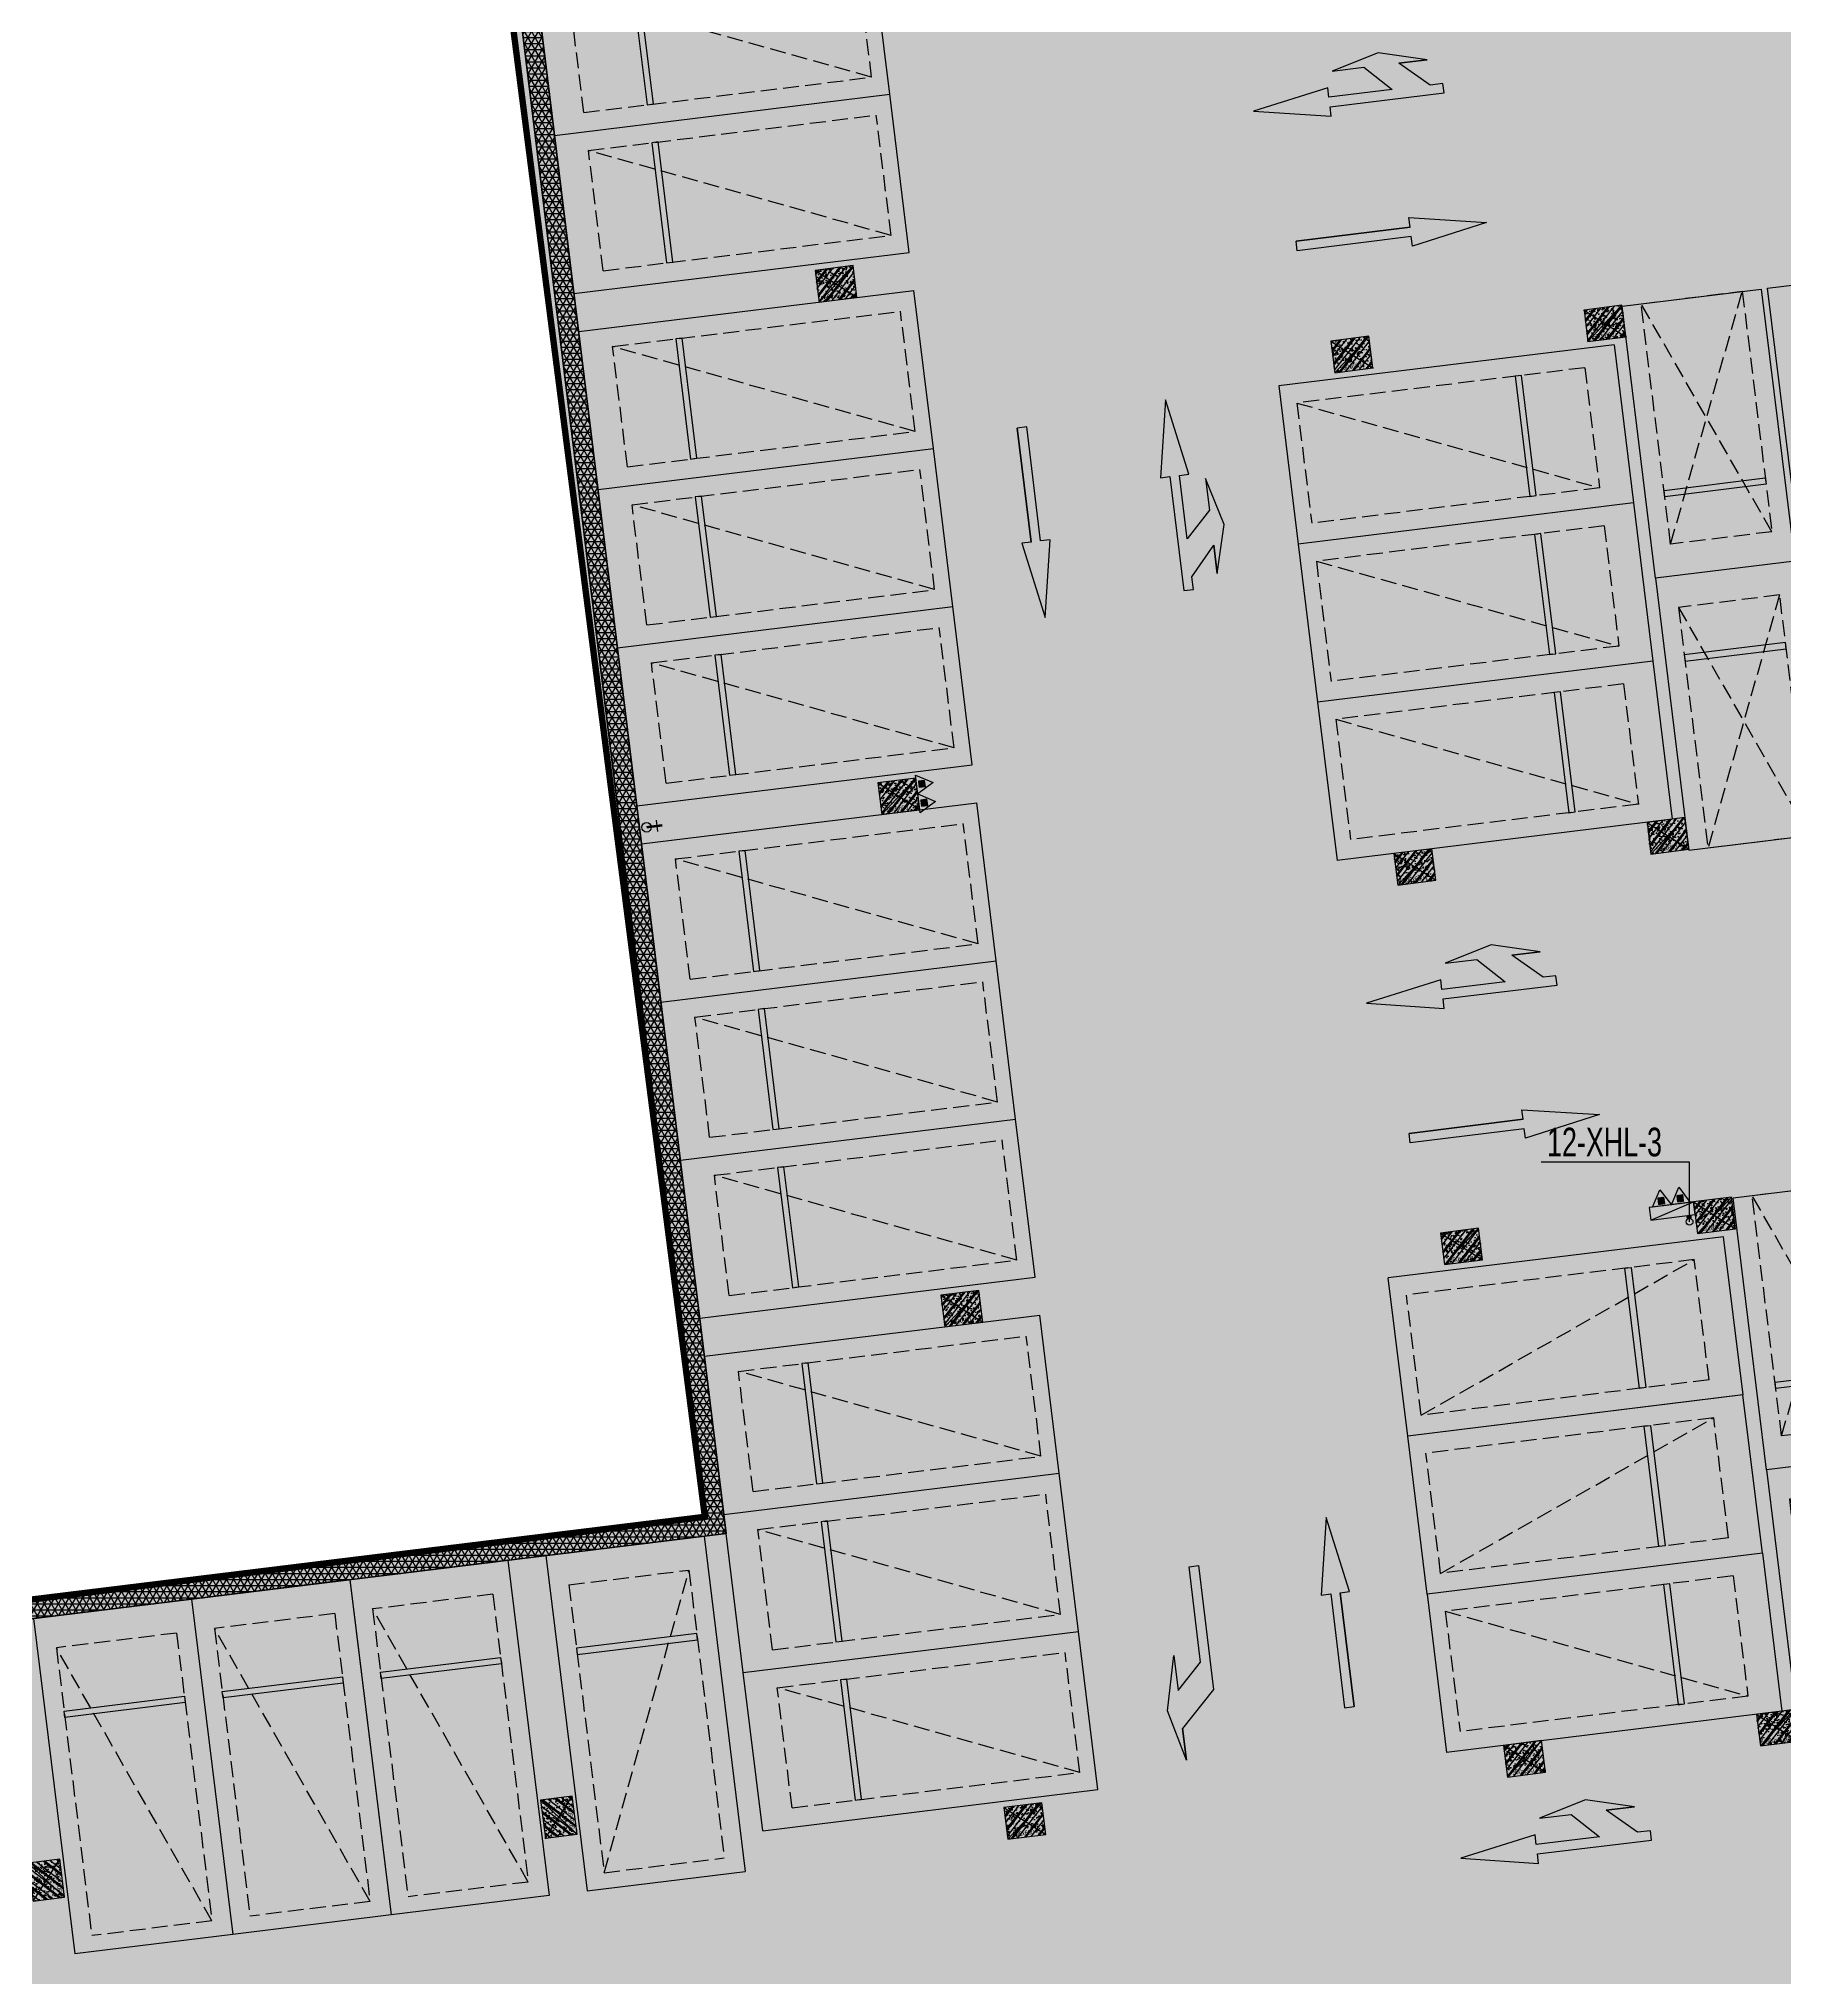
# Model space of a CAD drawing. Extents: x -1338203 to 1886333, y -530034 to 1031844.
# Drawn here: x 788791 to 816178, y -454188 to -423773 of the extents above; entities that cross this region are included whole.
import ezdxf
from ezdxf.enums import TextEntityAlignment as Align

# ---------------------------------------------------------------- set-up
doc = ezdxf.new("R2010")
doc.units = 0
doc.header["$LTSCALE"] = 1000
doc.header["$MEASUREMENT"] = 0
for name, pattern in [('A-001-平面B2$0$__DASH', [0.35, 0.25, -0.1]), ('DASH', [0.35, 0.25, -0.1]), ('S', [0.82, 0.35, -0.06, 0, -0.06, 0.35])]:
    doc.linetypes.add(name, pattern=pattern)
for name, color, linetype in [('0P-PIPE-RW', 122, 'Continuous'), ('A-001-车位参照B2$0$A-001-车位参照B2$0$0A-P-PKNG-CAR(B)', 21, 'Continuous'), ('p-a-regular', 5, 'Continuous'), ('S', 3, 'S'), ('S001南区墙柱$0$0S-CW-HATCH', 251, 'Continuous'), ('S001南区墙柱$0$0S-CW-HATCH-UP', 251, 'Continuous'), ('S001南区墙柱$0$0S-F-WALL-HATCH', 251, 'Continuous'), ('S001南区墙柱$0$0S-F-WALL-HATCH-UP', 251, 'Continuous'), ('S001南区墙柱$0$S001-墙柱B1_1$0$0S-CC-LINE', 52, 'Continuous'), ('S001南区墙柱$0$S001-墙柱B1_1$0$0S-CW-HATCH-UP', 251, 'Continuous'), ('中心线', 42, 'Continuous'), ('地面指向箭头', 7, 'Continuous'), ('负二层消火栓$0$负二层消火栓$0$0P-ACC-FH', 7, 'Continuous'), ('负二层消火栓$0$负二层消火栓$0$0P-DIM-FH', 3, 'Continuous'), ('负二层消火栓$0$负二层消火栓$0$0P-PIPE-FH', 1, 'Continuous'), ('负二层消火栓$0$负二层消火栓$0$0P-VPIPE-FH', 1, 'Continuous'), ('负二层消火栓$0$负二层消火栓$1$0P-EQUIP-FH', 7, 'Continuous')]:
    doc.layers.add(name, color=color, linetype=linetype)
doc.layers.add('p-a-mini', color=7, linetype='Continuous', true_color=0x0050ff)
doc.layers.add('p-a-regular-narrow', color=7, linetype='Continuous', true_color=0x9600ff)
doc.layers.add('p-a-wall', color=7, linetype='Continuous', lineweight=50)
doc.layers.add('p-h-walkable', color=7, linetype='Continuous', lineweight=70, true_color=0xf0f0f0)
doc.layers.add('S001南区墙柱$0$S001-墙柱B1_1$0$0S-A-TIPS', color=10, linetype='Continuous', plot=False)
doc.styles.add('S001南区墙柱$0$S001-墙柱B1_1$0$AAD-S', font='aad-s.shx', dxfattribs={"width": 0.7, "bigfont": 'aad-hztxt.shx'})
doc.styles.add('负二层消火栓$0$负二层消火栓$0$AAD-S', font='aad-s.shx', dxfattribs={"width": 0.7, "bigfont": 'aad-hztxt.shx'})

# ---------------------------------------------------------------- blocks, each defined once
blk = doc.blocks.new('负二层消火栓$0$负二层消火栓$1$$TwtSys$00000546')
h = blk.add_hatch()
h.set_pattern_fill('ANSI31', color=256, scale=200, style=0)
h.set_pattern_definition([(45, (-38543.802, -6670.83), (-17.67767, 17.67767), [])])
h.paths.add_polyline_path([(-65, 174), (65, 174), (65, 44), (-65, 44)])
for points in [[(0, 344), (-198, 0), (198, 0)], [(-65, 174), (65, 174), (65, 44), (-65, 44)]]:
    blk.add_lwpolyline(points, close=True)
blk = doc.blocks.new('负二层消火栓$0$负二层消火栓$0$$TwtSys$00000434')
for p, q in [((-0.5, 0.5), (-0.5, -0.5)), ((-0.5, -0.5), (0.5, 0.5)), ((0.5, 0.5), (-0.5, 0.5)), ((0.5, -0.5), (0.5, 0.5)), ((-0.5, -0.5), (0.5, -0.5))]:
    blk.add_line(p, q)
blk.add_solid([(0.5, -0.5), (0.5, 0.5), (-0.5, -0.5)])
blk = doc.blocks.new('负二层消火栓')
at = {"layer": '负二层消火栓$0$负二层消火栓$0$0P-DIM-FH'}
for p, q in [((48328, -277788), (46001, -277788)), ((48328, -278723), (48328, -277788))]:
    blk.add_line(p, q, dxfattribs=at)
at = {"layer": '负二层消火栓$0$负二层消火栓$0$0P-PIPE-FH', "linetype": 'Continuous', "const_width": 82.5}
blk.add_lwpolyline([(48322, -278671), (48316, -278624)], dxfattribs=at)
at = {"layer": '负二层消火栓$0$负二层消火栓$0$0P-VPIPE-FH', "linetype": 'Continuous'}
blk.add_circle((48328, -278723), 52.5, dxfattribs=at)
at = {"layer": '负二层消火栓$0$负二层消火栓$0$0P-ACC-FH', "xscale": -700, "yscale": -200, "zscale": 700, "rotation": 187.3314282685183}
blk.add_blockref('负二层消火栓$0$负二层消火栓$0$$TwtSys$00000434', (48055, -278557), dxfattribs=at)
at = {"layer": '负二层消火栓$0$负二层消火栓$1$0P-EQUIP-FH'}
for p, xscale, yscale, zscale, rotation in [((36202, -271863), -0.75, 0.7500000000000001, 0.75, 276.9999964001219), ((36238, -272159), -0.75, 0.7500000000000001, 0.75, 276.9999964001219), ((47894, -278477, 800), -0.7499999999999999, 0.7499999999999999, 0.7499999999999999, 7.331428268518235), ((48190, -278439, 800), -0.7499999999999999, 0.7499999999999999, 0.7499999999999999, 7.331428268518235)]:
    blk.add_blockref('负二层消火栓$0$负二层消火栓$1$$TwtSys$00000546', p, dxfattribs=dict(at, xscale=xscale, yscale=yscale, zscale=zscale, rotation=rotation))
at = {"layer": '负二层消火栓$0$负二层消火栓$0$0P-DIM-FH', "color": 7, "style": '负二层消火栓$0$负二层消火栓$0$AAD-S', "width": 0.7}
blk.add_text('12-XHL-3', height=450, dxfattribs=at).set_placement((46091, -277698))
blk = doc.blocks.new('SZ')
at = {"layer": 'S'}
blk.add_line((-60, -112), (60, -112), dxfattribs=at)
at = {"layer": 'S', "const_width": 25}
blk.add_lwpolyline([(0, 0), (0, -166)], dxfattribs=at)
blk = doc.blocks.new('A$Ca805bf96')
at = {"layer": '0P-PIPE-RW', "linetype": 'Continuous'}
blk.add_circle((31962, -272534), 75, dxfattribs=at)
blk.add_circle((31962, -272534), 75, dxfattribs=at)
at = {"layer": '0P-PIPE-RW', "linetype": 'Continuous', "xscale": 1.49999962747097, "yscale": 1.49999962747097, "zscale": 1.49999962747097, "rotation": 97.16641727357246}
blk.add_blockref('SZ', (31962, -272534, 65050), dxfattribs=at)
blk = doc.blocks.new('2-13')
blk.add_blockref('A$Ca805bf96', (766365, -163611))
blk = doc.blocks.new('左转或右转')
at = {"layer": '地面指向箭头'}
blk.add_hatch(color=251, dxfattribs=at).paths.add_polyline_path([(3221046, 2451667), (3221247, 2450864), (3221247, 2451366), (3221799, 2451918), (3221799, 2453874), (3221648, 2453874), (3221648, 2452369), (3221247, 2451968), (3221247, 2452519)])
at = {"layer": '地面指向箭头', "color": 251}
blk.add_lwpolyline([(3221247, 2450864), (3221046, 2451667), (3221247, 2452519), (3221247, 2451968), (3221648, 2452369), (3221648, 2453874), (3221799, 2453874), (3221799, 2451918), (3221247, 2451366), (3221247, 2450864), (3221247, 2451366)], dxfattribs=at)
blk = doc.blocks.new('直行右转或左转')
at = {"layer": '地面指向箭头'}
blk.add_hatch(color=251, dxfattribs=at).paths.add_polyline_path([(3219528, 2452519), (3218327, 2452294), (3218327, 2452444), (3217325, 2452444), (3217726, 2452044), (3218227, 2452044), (3217476, 2451843), (3216725, 2452044), (3217175, 2452044), (3216725, 2452444), (3216524, 2452444), (3216524, 2452594), (3218327, 2452594), (3218327, 2452745)])
at = {"layer": '地面指向箭头', "color": 251}
blk.add_lwpolyline([(3216725, 2452044), (3217175, 2452044), (3216725, 2452044), (3217476, 2451843), (3218227, 2452044), (3217726, 2452044), (3217325, 2452444), (3218327, 2452444), (3218327, 2452294), (3219528, 2452519), (3218327, 2452745), (3218327, 2452594), (3216524, 2452594), (3216524, 2452444), (3216725, 2452444), (3217175, 2452044)], dxfattribs=at)
blk = doc.blocks.new('直行')
at = {"layer": '地面指向箭头'}
blk.add_hatch(color=251, dxfattribs=at).paths.add_polyline_path([(-29241, 4059962), (-29466, 4058762), (-29316, 4058762), (-29316, 4056961), (-29166, 4056961), (-29166, 4058762), (-29016, 4058762)])
at = {"layer": '地面指向箭头', "color": 251}
blk.add_lwpolyline([(-29316, 4058762), (-29316, 4056961), (-29316, 4058762), (-29316, 4058762), (-29466, 4058762), (-29241, 4059962), (-29016, 4058762), (-29166, 4058762), (-29166, 4056961), (-29316, 4056961), (-29316, 4056961)], dxfattribs=at)
blk = doc.blocks.new('A$C3d42903c')
at = {"layer": '中心线', "color": 251, "const_width": 150}
for points in [[(400626, 104009), (402611, 104252)], [(396656, 103521), (398641, 103765)], [(392686, 103034), (394671, 103277)], [(393054, 98172), (392810, 100157)], [(393542, 94202), (393298, 96187)], [(394029, 90232), (393785, 92217)], [(401700, 89922), (403685, 90166)], [(397730, 89435), (399715, 89679)], [(394517, 86262), (394273, 88247)], [(395004, 82291), (394760, 84277)], [(395492, 78321), (395248, 80306)], [(402296, 76152), (404281, 76396)], [(398523, 75684), (400508, 75928)], [(394662, 75128), (396647, 75372)]]:
    blk.add_lwpolyline(points, dxfattribs=at)
at = {"layer": '地面指向箭头', "color": 251, "linetype": 'Continuous'}
for name, p, rotation in [('直行右转或左转', (3299471, 2923097), 186.8452363906462), ('直行右转或左转', (3220503, -2796766), 97.00160174162184), ('直行右转或左转', (3301244, 2909098), 186.8452363906462), ('左转或右转', (-2514231, -2736591), 6.800267353215744), ('直行右转或左转', (3302725, 2895683), 186.8452363906462)]:
    blk.add_blockref(name, p, dxfattribs=dict(at, rotation=rotation))
at = {"layer": '地面指向箭头', "color": 251, "rotation": 277.0921638648084}
for p in [(-3626428, -427699), (-3624655, -441697)]:
    blk.add_blockref('直行', p, dxfattribs=at)
at = {"layer": '地面指向箭头', "color": 251, "xscale": -1}
for p, rotation in [((-73824, 4129651), 186.999982029879), ((862104, -3950998), 6.999982029857957)]:
    blk.add_blockref('直行', p, dxfattribs=dict(at, rotation=rotation))
blk = doc.blocks.new('A-001-车位参照B2$0$A-001-车位参照B2$0$A$C43AE5A3B')
at = {"color": 241}
blk.add_lwpolyline([(400, 0), (400, 4300), (2600, 4300), (2600, 0)], close=True, dxfattribs=at)
at = {"color": 241, "linetype": 'DASH'}
for points in [[(700, 0), (700, 3800), (2300, 3800), (2300, 0), (700, 0)], [(2300, 3800), (700, 0)], [(700, 3800), (2300, 0)]]:
    blk.add_lwpolyline(points, dxfattribs=at)
at = {"color": 241}
blk.add_lwpolyline([(700, 3050), (2300, 3050), (2300, 2950), (700, 2950), (700, 3050)], dxfattribs=at)
at = {"layer": 'p-a-mini', "ltscale": 0.002, "const_width": 1000}
blk.add_lwpolyline([(1500, 3050), (1500, 0)], dxfattribs=at)
blk = doc.blocks.new('S001南区墙柱$0$AAD_BLOCK_20230215093950878')
at = {"layer": 'S001南区墙柱$0$0S-CW-HATCH'}
h = blk.add_hatch(color=256, dxfattribs=at)
h.dxf.hatch_style = 1
h.paths.add_polyline_path([(-300, -250), (300, -250), (300, 250), (-300, 250)])
at = {"layer": 'S001南区墙柱$0$0S-CW-HATCH-UP'}
h = blk.add_hatch(dxfattribs=at)
h.set_pattern_fill('钢筋混凝土', color=256, scale=30, pattern_type=2)
h.set_pattern_definition([(45, (-42203.53, -84001.15), (-106.06602, 106.06602), []), (50, (-42203.53, -84001.15), (215.17805, -18.82564), [22.5, -247.5]), (355, (-42203.53, -84001.15), (-41.6254, 225.65764), [18, -198]), (100.4514, (-42185.6, -84002.72), (173.5528, 206.83186), [19.12206, -210.34263]), (46.1842, (-42203.53, -83941.15), (320.1723, -49.6557), [33.75, -371.25]), (96.6356, (-42176.85, -83945.3), (280.3988, 292.2354), [28.6831, -315.5139]), (351.1842, (-42203.53, -83941.15), (280.3986, 292.2356), [27, -297]), (21, (-42173.53, -83956.15), (179.0721, -120.78567), [22.5, -247.5]), (326, (-42173.53, -83956.15), (72.9946, 217.545), [18, -198]), (71.4514, (-42158.6, -83966.21), (252.0668, 96.75915), [19.12206, -210.34263]), (37.5, (-42203.53, -84001.15), (3.647957, 99.868156), [1.5, -195.6, 1.5, -201, 1.5, -198.75]), (7.5, (-42203.53, -84001.15), (78.92086, 118.32351), [1.5, -114.6, 1.5, -191.1, 1.5, -75.75]), (327.5, (-42270.43, -84001.15), (160.14673, -6.76646), [1.5, -75, 1.5, -234, 1.5, -310.5]), (317.5, (-42300.43, -84001.15), (174.95585, 30.0315), [1.5, -97.5, 1.5, -155.4, 1.5, -220.5])])
h.paths.add_polyline_path([(-300, -250), (300, -250), (300, 250), (-300, 250)])
at = {"layer": 'S001南区墙柱$0$S001-墙柱B1_1$0$0S-CW-HATCH-UP', "transparency": 33554661}
h = blk.add_hatch(dxfattribs=at)
h.set_pattern_fill('钢筋混凝土', color=0, scale=30)
h.set_pattern_definition([(45, (48108.52, -15514.205), (-53.03301, 53.03301), []), (50, (48108.52, -15514.2), (215.17805, -18.82564), [22.5, -247.5]), (355, (48108.52, -15514.2), (-41.6254, 225.6576), [18, -198]), (100.4514, (48126.45, -15515.77), (173.5528, 206.8319), [19.1221, -210.3426]), (46.1842, (48108.52, -15454.2), (320.1723, -49.6557), [33.75, -371.25]), (96.6356, (48135.2, -15458.34), (280.3988, 292.2354), [28.683, -315.514]), (351.1842, (48108.52, -15454.2), (280.3986, 292.2356), [27, -297]), (21, (48138.52, -15469.2), (179.0721, -120.78567), [22.5, -247.5]), (326, (48138.52, -15469.2), (72.9946, 217.545), [18, -198]), (71.4514, (48153.44, -15479.27), (252.0668, 96.75915), [19.1221, -210.3426]), (37.5, (48108.52, -15514.205), (3.64796, 99.86816), [0, -195.6, 0, -201, 0, -198.75]), (7.5, (48108.52, -15514.2), (78.92086, 118.32351), [0, -114.6, 0, -191.1, 0, -75.75]), (327.5, (48041.62, -15514.205), (160.14673, -6.76646), [0, -75, 0, -234, 0, -310.5]), (317.5, (48011.62, -15514.2), (174.95585, 30.0315), [0, -97.5, 0, -155.4, 0, -220.5])])
h.paths.add_polyline_path([(-300, -250), (300, -250), (300, 250), (-300, 250)])
at = {"layer": 'S001南区墙柱$0$S001-墙柱B1_1$0$0S-A-TIPS'}
for p, q in [((-300, 250), (300, -250)), ((300, 250), (-300, -250))]:
    blk.add_line(p, q, dxfattribs=at)
at = {"layer": 'S001南区墙柱$0$S001-墙柱B1_1$0$0S-CC-LINE'}
blk.add_lwpolyline([(-300, -250), (300, -250), (300, 250), (-300, 250)], close=True, dxfattribs=at)
at = {"layer": 'S001南区墙柱$0$S001-墙柱B1_1$0$0S-A-TIPS', "style": 'S001南区墙柱$0$S001-墙柱B1_1$0$AAD-S', "width": 0.7}
blk.add_text('500x600', height=75, dxfattribs=at).set_placement((-45, -187), align=Align.MIDDLE_CENTER)

msp = doc.modelspace()

# ---------------------------------------------------------------- hatches: boundary and pattern name
at = {"layer": 'p-h-walkable', "ltscale": 0.002}
h = msp.add_hatch(color=256, dxfattribs=at)
h.dxf.hatch_style = 1
h.paths.add_polyline_path([(728556.4, -320761.3), (728556.4, -348211.5), (746356.3, -348211.5), (750916.3, -338175), (842896.3, -338175), (843211.3, -349155), (839116.3, -349155), (839116.3, -377051.5), (864906.4, -377051.5), (864906.4, -390806.6), (875856.3, -395571.5), (875856.3, -404751.5), (834560.3, -404751.5), (839142.7, -442064.3), (869465.2, -438340.4), (871163.2, -452166.5), (873704.1, -451854.5), (877328.6, -464960.4), (761876, -479139.1), (761132.9, -468418.3), (764950.6, -465209), (763252.8, -451384.3), (799242.4, -446964.4), (793807.3, -404751.5), (750756.3, -404751.5), (751556.3, -388855), (648066.6, -388604.4), (648066.6, -380374.4), (641016.6, -380374.4), (641512.3, -365348.2), (660006.6, -364574.4), (660306.6, -340846.8), (656406.6, -340846.8), (656406.6, -336396.8), (656656.4, -340532.4), (656406.4, -332417.4), (712156.4, -332417.4), (712080.9, -320761.3)])
at = {"layer": 'S001南区墙柱$0$0S-F-WALL-HATCH'}
h = msp.add_hatch(color=256, dxfattribs=at)
h.dxf.hatch_style = 1
h.paths.add_polyline_path([(793556.6, -404450.9), (794325.1, -404450.8), (799577.1, -447225), (763587.6, -451644.9), (765249, -465173.3), (764951.1, -465209.8), (763253.1, -451383.7), (799242.7, -446963.9), (794058.5, -404750.9), (793556.6, -404750.9)])
at = {"layer": 'S001南区墙柱$0$0S-F-WALL-HATCH-UP'}
h = msp.add_hatch(dxfattribs=at)
h.set_pattern_fill('NET3', color=256, scale=30)
h.set_pattern_definition([(0, (763253.08, -472712.08), (0, 95.25), []), (60, (763253.08, -472712.08), (-82.48892, 47.625), []), (120, (763253.08, -472712.08), (-82.48892, -47.625), [])])
h.paths.add_polyline_path([(793556.6, -404450.9), (794325.1, -404450.8), (799577.1, -447225), (763587.6, -451644.9), (765249, -465173.3), (764951.1, -465209.8), (763253.1, -451383.7), (799242.7, -446963.9), (794058.5, -404750.9), (793556.6, -404750.9)])

# ---------------------------------------------------------------- linework, layer by layer
for p, q in [((802143.7, -424643.7), (801839.2, -422162.4)), ((796883.1, -425289.3), (796578.6, -422807.9)), ((796883.1, -425289.3), (802143.7, -424643.7)), ((796883.4, -425289.3), (802143.9, -424643.7)), ((802448.4, -427125.1), (802143.9, -424643.7)), ((797187.9, -427770.6), (796883.4, -425289.3)), ((797187.9, -427770.6), (802448.4, -427125.1)), ((797262.2, -428366.4), (802522.7, -427720.8)), ((802827.2, -430202.2), (802522.7, -427720.8)), ((797566.7, -430847.8), (797262.2, -428366.4)), ((813507.7, -428575.6), (808247.2, -429221.2)), ((813507.7, -428575.6), (813812.2, -431057)), ((808247.2, -429221.2), (808551.6, -431702.6)), ((797566.7, -430847.8), (802827.2, -430202.2)), ((797566.9, -430847.7), (802827.5, -430202.2)), ((803132, -432683.6), (802827.5, -430202.2)), ((797871.4, -433329.1), (797566.9, -430847.7)), ((813812.2, -431057), (808551.6, -431702.6)), ((813812.4, -431057), (808551.9, -431702.5)), ((813812.4, -431057), (814116.9, -433538.4)), ((808551.9, -431702.5), (808856.4, -434183.9)), ((797871.4, -433329.1), (803132, -432683.6)), ((797871.7, -433329.1), (803132.2, -432683.5)), ((803436.7, -435164.9), (803132.2, -432683.5)), ((798176.2, -435810.5), (797871.7, -433329.1)), ((814116.9, -433538.4), (808856.4, -434183.9)), ((814117.2, -433538.3), (808856.6, -434183.9)), ((814117.2, -433538.3), (814421.7, -436019.7)), ((808856.6, -434183.9), (809161.1, -436665.3)), ((798176.2, -435810.5), (803436.7, -435164.9)), ((798248.6, -436405.7), (803509.1, -435760.2)), ((803813.6, -438241.6), (803509.1, -435760.2)), ((814421.7, -436019.7), (809161.1, -436665.3)), ((798553.1, -438887.1), (798248.6, -436405.7)), ((798553.1, -438887.1), (803813.6, -438241.6)), ((798553.3, -438887.1), (803813.9, -438241.6)), ((804118.4, -440722.9), (803813.9, -438241.6)), ((798857.8, -441368.5), (798553.3, -438887.1)), ((798857.8, -441368.5), (804118.4, -440722.9)), ((798858, -441368.5), (804118.6, -440722.9)), ((804423.1, -443204.3), (804118.6, -440722.9)), ((799162.5, -443849.8), (798858, -441368.5)), ((815226.1, -442570), (809965.7, -443216.6)), ((815531.1, -445051.4), (815226.1, -442570)), ((799162.5, -443849.8), (804423.1, -443204.3)), ((810270.6, -445697.9), (809965.7, -443216.6)), ((799235.9, -444445.3), (804496.5, -443799.8)), ((804801, -446281.2), (804496.5, -443799.8)), ((799540.4, -446926.7), (799235.9, -444445.3)), ((815530.8, -445051.4), (810270.4, -445697.9)), ((815531.1, -445051.4), (810270.6, -445697.9)), ((815835.8, -447532.7), (815530.8, -445051.4)), ((810575.4, -448179.2), (810270.4, -445697.9)), ((799540.4, -446926.7), (804801, -446281.2)), ((799540.7, -446926.7), (804801.2, -446281.2)), ((805105.7, -448762.5), (804801.2, -446281.2)), ((799845.2, -449408.1), (799540.7, -446926.7)), ((796748.5, -447572.1), (799229.9, -447267.6)), ((799229.9, -447267.6), (799875.4, -452528.2)), ((796152.5, -447645.3), (793671.2, -447950.3)), ((796152.5, -447645.3), (796799, -452905.7)), ((796748.5, -447572.1), (797394.1, -452832.7)), ((815835.9, -447533.2), (810575.3, -448178.8)), ((815835.8, -447532.7), (810575.4, -448179.2)), ((815835.9, -447533.2), (816140.4, -450014.6)), ((793671.1, -447950), (791189.8, -448255)), ((793671.1, -447950), (794317.7, -453210.5)), ((793671.2, -447950.3), (794317.7, -453210.7)), ((791189.8, -448254.8), (788708.5, -448559.8)), ((791189.8, -448254.8), (791836.3, -453515.2)), ((791189.8, -448255), (791836.4, -453515.4)), ((810575.3, -448178.8), (810879.8, -450660.2)), ((788708.5, -448559.8), (789355, -453820.2)), ((799845.2, -449408.1), (805105.7, -448762.5)), ((799845.4, -449408.1), (805105.9, -448762.5)), ((805410.4, -451243.9), (805105.9, -448762.5)), ((800149.9, -451889.4), (799845.4, -449408.1)), ((816140.4, -450014.6), (810879.8, -450660.2)), ((800149.9, -451889.4), (805410.4, -451243.9)), ((797394.1, -452832.7), (799875.4, -452528.2)), ((796799, -452905.7), (794317.7, -453210.7)), ((794317.7, -453210.5), (791836.4, -453515.4)), ((791836.3, -453515.2), (789355, -453820.2))]:
    msp.add_line(p, q)
at = {"linetype": 'A-001-平面B2$0$__DASH'}
for p, q in [((801859, -424376.4), (801627.6, -422490.6)), ((797342.9, -424930.6), (797111.5, -423044.8)), ((797342.9, -424930.6), (801859, -424376.4)), ((797416.2, -425526.1), (801932.3, -424971.9)), ((802163.7, -426857.8), (801932.3, -424971.9)), ((797647.6, -427412), (797416.2, -425526.1)), ((797647.6, -427412), (802163.7, -426857.8)), ((797795, -428603.2), (802311.1, -428049)), ((802542.6, -429934.9), (802311.1, -428049)), ((798026.4, -430489.1), (797795, -428603.2)), ((813048, -428934.3), (808531.8, -429488.5)), ((813048, -428934.3), (813279.4, -430820.2)), ((808531.8, -429488.5), (808763.2, -431374.3)), ((798026.4, -430489.1), (802542.6, -429934.9)), ((798099.7, -431084.6), (802615.9, -430530.4)), ((802847.3, -432416.3), (802615.9, -430530.4)), ((813279.4, -430820.2), (808763.2, -431374.3)), ((798331.2, -432970.4), (798099.7, -431084.6)), ((813352.7, -431415.7), (808836.6, -431969.8)), ((813352.7, -431415.7), (813584.1, -433301.5)), ((808836.6, -431969.8), (809068, -433855.7)), ((798331.2, -432970.4), (802847.3, -432416.3)), ((798404.5, -433565.9), (802920.6, -433011.8)), ((803152, -434897.6), (802920.6, -433011.8)), ((813584.1, -433301.5), (809068, -433855.7)), ((798635.9, -435451.8), (798404.5, -433565.9)), ((813657.4, -433897), (809141.3, -434451.2)), ((813657.4, -433897), (813888.8, -435782.9)), ((809141.3, -434451.2), (809372.7, -436337.1)), ((798635.9, -435451.8), (803152, -434897.6)), ((813888.8, -435782.9), (809372.7, -436337.1)), ((798781.4, -436642.6), (803297.5, -436088.4)), ((803528.9, -437974.3), (803297.5, -436088.4)), ((799012.8, -438528.5), (798781.4, -436642.6)), ((799012.8, -438528.5), (803528.9, -437974.3)), ((799086.1, -439124), (803602.3, -438569.8)), ((803833.7, -440455.6), (803602.3, -438569.8)), ((799317.5, -441009.8), (799086.1, -439124)), ((799317.5, -441009.8), (803833.7, -440455.6)), ((799390.9, -441605.3), (803907, -441051.1)), ((804138.4, -442937), (803907, -441051.1)), ((799622.3, -443491.2), (799390.9, -441605.3)), ((799622.3, -443491.2), (804138.4, -442937)), ((814766.4, -442928.8), (810250.4, -443483.8)), ((814998.2, -444814.6), (814766.4, -442928.8)), ((810482.2, -445369.6), (810250.4, -443483.8)), ((799768.7, -444682.2), (804284.9, -444128)), ((804516.3, -446013.9), (804284.9, -444128)), ((800000.2, -446568.1), (799768.7, -444682.2)), ((814998.2, -444814.6), (810482.2, -445369.6)), ((815071.2, -445410.1), (810555.1, -445965.2)), ((815302.9, -447295.9), (815071.2, -445410.1)), ((800000.2, -446568.1), (804516.3, -446013.9)), ((810786.9, -447851), (810555.1, -445965.2)), ((800073.5, -447163.6), (804589.6, -446609.4)), ((804821, -448495.2), (804589.6, -446609.4)), ((800304.9, -449049.4), (800073.5, -447163.6)), ((815302.9, -447295.9), (810786.9, -447851)), ((797107.2, -448031.9), (798993, -447800.4)), ((798993, -447800.4), (799547.2, -452316.6)), ((815376.1, -447891.9), (810860, -448446.1)), ((815376.1, -447891.9), (815607.5, -449777.8)), ((795915.7, -448178.2), (794029.9, -448410)), ((795915.7, -448178.2), (796470.8, -452694.2)), ((797107.2, -448031.9), (797661.4, -452548)), ((793434.4, -448482.9), (791548.6, -448714.7)), ((793434.4, -448482.9), (793989.4, -452998.9)), ((794029.9, -448410), (794585, -452926)), ((800304.9, -449049.4), (804821, -448495.2)), ((810860, -448446.1), (811091.4, -450331.9)), ((790953, -448787.6), (789067.2, -449019.4)), ((790953, -448787.6), (791508.1, -453303.7)), ((791548.6, -448714.7), (792103.6, -453230.7)), ((789067.2, -449019.4), (789622.3, -453535.4)), ((800378.2, -449644.9), (804894.3, -449090.7)), ((805125.7, -450976.6), (804894.3, -449090.7)), ((800609.6, -451530.8), (800378.2, -449644.9)), ((815607.5, -449777.8), (811091.4, -450331.9)), ((800609.6, -451530.8), (805125.7, -450976.6)), ((797661.4, -452548), (799547.2, -452316.6)), ((796470.8, -452694.2), (794585, -452926)), ((793989.4, -452998.9), (792103.6, -453230.7)), ((791508.1, -453303.7), (789622.3, -453535.4))]:
    msp.add_line(p, q, dxfattribs=at)
for points in [[(801859, -424376.4), (797111.5, -423044.8)], [(802163.7, -426857.8), (797416.2, -425526.1)], [(802542.6, -429934.9), (797795, -428603.2)], [(808531.8, -429488.5), (813279.4, -430820.2)], [(802847.3, -432416.3), (798099.7, -431084.6)], [(808836.6, -431969.8), (813584.1, -433301.5)], [(803152, -434897.6), (798404.5, -433565.9)], [(809141.3, -434451.2), (813888.8, -435782.9)], [(803528.9, -437974.3), (798781.4, -436642.6)], [(803833.7, -440455.6), (799086.1, -439124)], [(804138.4, -442937), (799390.9, -441605.3)], [(810482.2, -445369.6), (814766.4, -442928.8)], [(804516.3, -446013.9), (799768.7, -444682.2)], [(810786.9, -447851), (815071.2, -445410.1)], [(804821, -448495.2), (800073.5, -447163.6)], [(797661.4, -452548), (798993, -447800.4)], [(796470.8, -452694.2), (794029.9, -448410)], [(810860, -448446.1), (815607.5, -449777.8)], [(793989.4, -452998.9), (791548.6, -448714.7)], [(791508.1, -453303.7), (789067.2, -449019.4)], [(805125.7, -450976.6), (800378.2, -449644.9)]]:
    msp.add_lwpolyline(points, dxfattribs=at)
for points in [[(798104, -422923), (798335.4, -424808.8), (798434.7, -424796.6), (798203.3, -422910.8)], [(798408.7, -425404.3), (798640.2, -427290.2), (798739.4, -427278), (798508, -425392.1)], [(798787.6, -428481.4), (799019, -430367.3), (799118.2, -430355.1), (798886.8, -428469.3)], [(812286.8, -430942), (812055.4, -429056.1), (811956.1, -429068.3), (812187.6, -430954.1)], [(799092.3, -430962.8), (799323.7, -432848.6), (799423, -432836.5), (799191.6, -430950.6)], [(812591.6, -433423.3), (812360.1, -431537.5), (812260.9, -431549.6), (812492.3, -433435.5)], [(799397, -433444.1), (799628.5, -435330), (799727.7, -435317.8), (799496.3, -433432)], [(812896.3, -435904.7), (812664.9, -434018.8), (812565.6, -434031), (812797, -435916.8)], [(799774, -436520.8), (800005.4, -438406.7), (800104.6, -438394.5), (799873.2, -436508.6)], [(800078.7, -439002.2), (800310.1, -440888), (800409.4, -440875.8), (800177.9, -438990)], [(800383.4, -441483.5), (800614.8, -443369.4), (800714.1, -443357.2), (800482.7, -441471.3)], [(813773.9, -443050.8), (814005.7, -444936.6), (813906.4, -444948.8), (813674.6, -443063)], [(800761.3, -444560.4), (800992.7, -446446.3), (801092, -446434.1), (800860.5, -444548.2)], [(814078.6, -445532.1), (814310.4, -447417.9), (814211.2, -447430.1), (813979.4, -445544.3)], [(801066, -447041.8), (801297.4, -448927.6), (801396.7, -448915.4), (801165.3, -447029.6)], [(814615, -449899.6), (814383.6, -448013.7), (814284.3, -448025.9), (814515.7, -449911.7)], [(799114.8, -448793), (797229, -449024.4), (797241.2, -449123.7), (799127, -448892.2)], [(794151.9, -449402.5), (796037.7, -449170.7), (796049.9, -449270), (794164.1, -449501.7)], [(791670.6, -449707.2), (793556.4, -449475.4), (793568.6, -449574.7), (791682.8, -449806.5)], [(801370.8, -449523.1), (801602.2, -451409), (801701.4, -451396.8), (801470, -449510.9)], [(789189.2, -450012), (791075, -449780.2), (791087.2, -449879.4), (789201.4, -450111.2)]]:
    msp.add_lwpolyline(points, close=True)
at = {"color": 241}
msp.add_lwpolyline([(818101.1, -427418.9), (818625.5, -431686.8), (816441.9, -431955), (815917.5, -427687.1)], close=True, dxfattribs=at)
at = {"layer": 'p-a-regular', "ltscale": 0.002, "const_width": 1000}
for points in [[(802048, -425914.9), (797531.9, -426469)], [(802426.8, -428992), (797910.7, -429546.2)], [(808647.5, -430431.4), (813163.7, -429877.2)], [(803036.3, -433954.7), (798520.2, -434508.9)], [(809257, -435394.1), (813773.1, -434839.9)], [(803413.2, -437031.3), (798897.1, -437585.5)], [(804022.7, -441994.1), (799506.6, -442548.2)], [(810366.3, -444426.7), (814882.3, -443871.7)], [(804400.6, -445070.9), (799884.4, -445625.1)], [(798604.3, -452432.3), (798050.1, -447916.1)], [(795527.9, -452810.1), (794972.8, -448294.1)], [(790565.2, -453419.6), (790010.1, -448903.5)], [(810975.7, -449389), (815491.8, -448834.8)], [(805010, -450033.7), (800493.9, -450587.8)]]:
    msp.add_lwpolyline(points, dxfattribs=at)
at = {"layer": 'p-a-regular-narrow', "ltscale": 0.002, "const_width": 1000}
for points in [[(801743.3, -423433.5), (797227.2, -423987.7)], [(802731.6, -431473.3), (798215.5, -432027.5)], [(808952.3, -432912.8), (813468.4, -432358.6)], [(803718, -439512.7), (799201.8, -440066.9)], [(810671, -446908.1), (815187, -446353)], [(804705.3, -447552.3), (800189.2, -448106.5)], [(793046.5, -453114.8), (792491.5, -448598.8)]]:
    msp.add_lwpolyline(points, dxfattribs=at)
at = {"layer": 'p-a-wall'}
msp.add_lwpolyline([(793556.6, -404450.9), (794325.1, -404450.8), (799577.1, -447225), (763587.6, -451644.9), (765249, -465173.3), (764951.1, -465209.8), (763253.1, -451383.7), (799242.7, -446963.9), (794058.5, -404750.9), (793556.6, -404750.9)], close=True, dxfattribs=at)
at = {"layer": 'p-h-walkable', "ltscale": 0.002, "const_width": 100, "elevation": -83050}
msp.add_lwpolyline([(864906.4, -377051.5), (864906.4, -390806.6), (875856.3, -395571.5), (875856.3, -404751.5), (834560.3, -404751.5), (839142.7, -442064.3), (869465.2, -438340.4), (871163.2, -452166.5), (873704.1, -451854.5), (877328.6, -464960.4), (761876, -479139.1), (761132.9, -468418.3), (764950.6, -465209), (763252.8, -451384.3), (799242.4, -446964.4), (793807.3, -404751.5), (750756.3, -404751.5), (751556.3, -388855), (648066.6, -388604.4)], dxfattribs=at)

# ---------------------------------------------------------------- block references
at = {"ltscale": 0.002}
for name, p in [('负二层消火栓', (766365.4, -163610.9)), ('A$C3d42903c', (412646.2, -529238.7))]:
    msp.add_blockref(name, p, dxfattribs=at)
msp.add_blockref('2-13', (0, 0))
for p, rotation in [((801300.1, -427618.3), 7.166417273599052), ((813365, -428239.7), 7.166417273599052), ((809394.9, -428727.2), 7.166417273599052), ((802287.4, -435657.5), 7.166417273599052), ((814353.6, -436279.1), 7.166417273599052), ((810383.4, -436766.7), 7.166417273599052), ((815084.3, -442234.5), 7.166417273599052), ((811114.7, -442722), 7.166417273599052), ((803274, -443697.6), 7.166417273599052), ((816071.6, -450274.1), 7.166417273599052), ((812101.4, -450761.7), 7.166417273599052), ((796951.1, -451677.6), 97.16641727359904), ((804261.2, -451737.2), 7.166417273599052), ((788911.5, -452665), 97.16641727359904)]:
    msp.add_blockref('S001南区墙柱$0$AAD_BLOCK_20230215093950878', p, dxfattribs=dict(rotation=rotation))
at = {"layer": 'A-001-车位参照B2$0$A-001-车位参照B2$0$0A-P-PKNG-CAR(B)'}
for p, rotation in [((816215, -427650.6), 187.0041594132545), ((817956.4, -441642.7), 187.0041594130745)]:
    msp.add_blockref('A-001-车位参照B2$0$A-001-车位参照B2$0$A$C43AE5A3B', p, dxfattribs=dict(at, rotation=rotation))
at = {"layer": 'A-001-车位参照B2$0$A-001-车位参照B2$0$0A-P-PKNG-CAR(B)', "xscale": -1}
for p, rotation in [((817263.7, -436186.4), 7.004159513349411), ((819004.4, -450178.6), 7.004159513169474)]:
    msp.add_blockref('A-001-车位参照B2$0$A-001-车位参照B2$0$A$C43AE5A3B', p, dxfattribs=dict(at, rotation=rotation))

doc.saveas('drawing.dxf')
